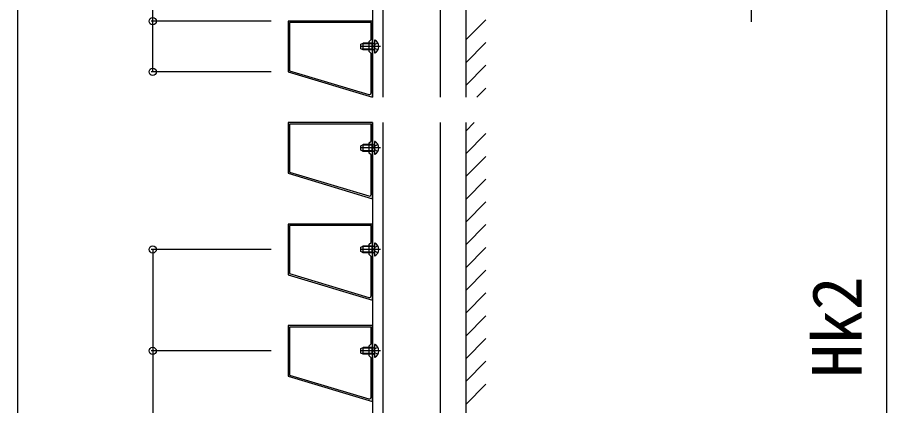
# Model space of a CAD drawing. Units: millimetres, scale not verified. Extents: x -1750 to 1750, y -2608 to 2592.
# Drawn here: x -1420 to -906, y -619 to -389 of the extents above; entities that cross this region are included whole.
import ezdxf
from ezdxf.enums import TextEntityAlignment as Align

# ---------------------------------------------------------------- set-up
doc = ezdxf.new("R2010")
doc.units = ezdxf.units.MM
doc.header["$LTSCALE"] = 14
for name, color, linetype in [('0-3_YKK_11', 7, 'Continuous'), ('0-4_YKK_12', 2, 'Continuous'), ('0-5_YKK_13', 4, 'Continuous'), ('0-6_YKK_D', 6, 'Continuous'), ('0-8_YSS_K', 3, 'Continuous')]:
    doc.layers.add(name, color=color, linetype=linetype)
doc.styles.add('ＭＳ ゴシック', font='')
doc.styles.get('ＭＳ ゴシック').set_extended_font_data('MS Gothic')

msp = doc.modelspace()

# ---------------------------------------------------------------- linework, layer by layer
at = {"layer": '0-3_YKK_11'}
for p, q in [((-1259.1, -420.67), (-1212.19, -434.74)), ((-1259.1, -480.67), (-1212.19, -494.74)), ((-1259.1, -540.67), (-1212.19, -554.74)), ((-1259.1, -600.67), (-1212.19, -614.74))]:
    msp.add_line(p, q, dxfattribs=at)
for points in [[(-1260, -421.34), (-1210, -436.34), (-1210, -391.34), (-1260, -391.34)], [(-1260, -481.34), (-1210, -496.34), (-1210, -451.34), (-1260, -451.34)], [(-1260, -541.34), (-1210, -556.34), (-1210, -511.34), (-1260, -511.34)], [(-1260, -601.34), (-1210, -616.34), (-1210, -571.34), (-1260, -571.34)]]:
    msp.add_lwpolyline(points, close=True, dxfattribs=at)
for points in [[(-1210.9, -433.78), (-1210.9, -410.44), (-1212, -409.34), (-1212, -403.34), (-1210.9, -402.24), (-1210.9, -392.24), (-1259.1, -392.24), (-1259.1, -420.67)], [(-1210.9, -493.78), (-1210.9, -470.44), (-1212, -469.34), (-1212, -463.34), (-1210.9, -462.24), (-1210.9, -452.24), (-1259.1, -452.24), (-1259.1, -480.67)], [(-1210.9, -553.78), (-1210.9, -530.44), (-1212, -529.34), (-1212, -523.34), (-1210.9, -522.24), (-1210.9, -512.24), (-1259.1, -512.24), (-1259.1, -540.67)], [(-1210.9, -613.78), (-1210.9, -590.44), (-1212, -589.34), (-1212, -583.34), (-1210.9, -582.24), (-1210.9, -572.24), (-1259.1, -572.24), (-1259.1, -600.67)]]:
    msp.add_lwpolyline(points, dxfattribs=at)
for centre in [(-1211.9, -433.78), (-1211.9, -493.78), (-1211.9, -553.78), (-1211.9, -613.78)]:
    msp.add_arc(centre, 1, 253.3007, 360, dxfattribs=at)
at = {"layer": '0-4_YKK_12'}
for p, q in [((-1210, -211.34), (-1210, -436.34)), ((-1204, -211.34), (-1204, -436.34)), ((-1170, -211.34), (-1170, -436.34)), ((-1210, -451.34), (-1210, -1156.34)), ((-1204, -451.34), (-1204, -1156.34)), ((-1170, -451.34), (-1170, -1156.34))]:
    msp.add_line(p, q, dxfattribs=at)
at = {"layer": '0-5_YKK_13'}
for p, q in [((-1216.9, -405.04), (-1215.5, -404.34)), ((-1216.9, -407.64), (-1216.9, -405.04)), ((-1210.3, -404.72), (-1216.26, -404.72)), ((-1210.3, -404.34), (-1215.5, -404.34)), ((-1215.5, -408.34), (-1215.5, -404.34)), ((-1210.3, -408.34), (-1210.3, -404.34)), ((-1210.3, -404.34), (-1209.49, -404.48)), ((-1210.3, -404.72), (-1209.28, -404.47)), ((-1209.36, -406.34), (-1208.75, -405.19)), ((-1208.9, -402.74), (-1208.9, -409.93)), ((-1206.93, -404.29), (-1208.75, -405.19)), ((-1205.4, -406.34), (-1217.39, -406.34)), ((-1215.5, -408.34), (-1216.9, -407.64)), ((-1210.3, -407.96), (-1216.26, -407.96)), ((-1210.3, -408.34), (-1215.5, -408.34)), ((-1210.3, -407.96), (-1209.28, -408.2)), ((-1210.3, -408.34), (-1209.49, -408.19)), ((-1209.36, -406.34), (-1208.75, -407.48)), ((-1206.93, -408.39), (-1208.75, -407.48)), ((-1205.4, -466.34), (-1217.39, -466.34)), ((-1216.9, -465.04), (-1215.5, -464.34)), ((-1216.9, -467.64), (-1216.9, -465.04)), ((-1210.3, -464.72), (-1216.26, -464.72)), ((-1210.3, -464.34), (-1215.5, -464.34)), ((-1215.5, -468.34), (-1215.5, -464.34)), ((-1210.3, -468.34), (-1210.3, -464.34)), ((-1210.3, -464.34), (-1209.49, -464.48)), ((-1210.3, -464.72), (-1209.28, -464.47)), ((-1209.36, -466.34), (-1208.75, -465.19)), ((-1209.36, -466.34), (-1208.75, -467.48)), ((-1208.9, -462.74), (-1208.9, -469.93)), ((-1206.93, -464.29), (-1208.75, -465.19)), ((-1206.93, -468.39), (-1208.75, -467.48)), ((-1215.5, -468.34), (-1216.9, -467.64)), ((-1210.3, -467.96), (-1216.26, -467.96)), ((-1210.3, -468.34), (-1215.5, -468.34)), ((-1210.3, -467.96), (-1209.28, -468.2)), ((-1210.3, -468.34), (-1209.49, -468.19)), ((-1208.9, -522.74), (-1208.9, -529.93)), ((-1205.4, -526.34), (-1217.39, -526.34)), ((-1216.9, -525.04), (-1215.5, -524.34)), ((-1216.9, -527.64), (-1216.9, -525.04)), ((-1215.5, -528.34), (-1216.9, -527.64)), ((-1210.3, -524.72), (-1216.26, -524.72)), ((-1210.3, -527.96), (-1216.26, -527.96)), ((-1210.3, -524.34), (-1215.5, -524.34)), ((-1215.5, -528.34), (-1215.5, -524.34)), ((-1210.3, -528.34), (-1215.5, -528.34)), ((-1210.3, -528.34), (-1210.3, -524.34)), ((-1210.3, -524.34), (-1209.49, -524.48)), ((-1210.3, -524.72), (-1209.28, -524.47)), ((-1210.3, -527.96), (-1209.28, -528.2)), ((-1210.3, -528.34), (-1209.49, -528.19)), ((-1209.36, -526.34), (-1208.75, -525.19)), ((-1209.36, -526.34), (-1208.75, -527.48)), ((-1206.93, -524.29), (-1208.75, -525.19)), ((-1206.93, -528.39), (-1208.75, -527.48)), ((-1216.9, -585.04), (-1215.5, -584.34)), ((-1216.9, -587.64), (-1216.9, -585.04)), ((-1210.3, -584.72), (-1216.26, -584.72)), ((-1210.3, -584.34), (-1215.5, -584.34)), ((-1215.5, -588.34), (-1215.5, -584.34)), ((-1210.3, -588.34), (-1210.3, -584.34)), ((-1210.3, -584.34), (-1209.49, -584.48)), ((-1210.3, -584.72), (-1209.28, -584.47)), ((-1209.36, -586.34), (-1208.75, -585.19)), ((-1208.9, -582.74), (-1208.9, -589.93)), ((-1206.93, -584.29), (-1208.75, -585.19)), ((-1205.4, -586.34), (-1217.39, -586.34)), ((-1215.5, -588.34), (-1216.9, -587.64)), ((-1210.3, -587.96), (-1216.26, -587.96)), ((-1210.3, -588.34), (-1215.5, -588.34)), ((-1210.3, -587.96), (-1209.28, -588.2)), ((-1210.3, -588.34), (-1209.49, -588.19)), ((-1209.36, -586.34), (-1208.75, -587.48)), ((-1206.93, -588.39), (-1208.75, -587.48))]:
    msp.add_line(p, q, dxfattribs=at)
for centre, radius, start, end in [((-1209.4, -403.99), 0.5, 259.909, 0), ((-1208.75, -402.74), 0.154, 62.719, 180), ((-1210.6, -406.34), 4.2, 297.281, 62.719), ((-1209.4, -408.68), 0.5, 0, 100.091), ((-1208.75, -409.93), 0.154, 180, 297.281), ((-1209.4, -463.99), 0.5, 259.909, 0), ((-1208.75, -462.74), 0.154, 62.719, 180), ((-1210.6, -466.34), 4.2, 297.281, 62.719), ((-1209.4, -468.68), 0.5, 0, 100.091), ((-1208.75, -469.93), 0.154, 180, 297.281), ((-1209.4, -523.99), 0.5, 259.909, 0), ((-1208.75, -522.74), 0.154, 62.719, 180), ((-1210.6, -526.34), 4.2, 297.281, 62.719), ((-1209.4, -528.68), 0.5, 0, 100.091), ((-1208.75, -529.93), 0.154, 180, 297.281), ((-1209.4, -583.99), 0.5, 259.909, 0), ((-1208.75, -582.74), 0.154, 62.719, 180), ((-1210.6, -586.34), 4.2, 297.281, 62.719), ((-1209.4, -588.68), 0.5, 0, 100.091), ((-1208.75, -589.93), 0.154, 180, 297.281)]:
    msp.add_arc(centre, radius, start, end, dxfattribs=at)
at = {"layer": '0-6_YKK_D'}
for p, q in [((-1420, -246.34), (-1420, -1401.34)), ((-906.16, -286.34), (-906.16, -823.84)), ((-1270, -391.34), (-1341, -391.34)), ((-1270, -421.34), (-1341, -421.34)), ((-1270, -526.37), (-1341, -526.37)), ((-1270, -586.37), (-1341, -586.37))]:
    msp.add_line(p, q, dxfattribs=at)
for points in [[(-986.16, -252.84), (-986.16, -319.84), (-986.16, -391.7)], [(-1340, -421.34), (-1340, -391.34), (-1340, -317.65)], [(-1340, -526.37), (-1340, -586.37), (-1340, -753.47)]]:
    msp.add_lwpolyline(points, dxfattribs=at)
for centre in [(-1340, -391.34), (-1340, -421.34), (-1340, -526.37), (-1340, -586.37)]:
    msp.add_circle(centre, 2.12, dxfattribs=at)
at = {"layer": '0-8_YSS_K'}
for p, q in [((-1155, -181.34), (-1155, -436.34)), ((-1155, -402.48), (-1143, -390.48)), ((-1155, -415.95), (-1143, -403.95)), ((-1155, -429.42), (-1143, -417.42)), ((-1148.45, -436.34), (-1143, -430.89)), ((-1155, -451.34), (-1155, -1156.34)), ((-1155, -456.36), (-1149.98, -451.34)), ((-1155, -469.83), (-1143, -457.83)), ((-1155, -483.3), (-1143, -471.3)), ((-1155, -496.77), (-1143, -484.77)), ((-1155, -510.24), (-1143, -498.24)), ((-1155, -523.71), (-1143, -511.71)), ((-1155, -537.18), (-1143, -525.18)), ((-1155, -550.65), (-1143, -538.65)), ((-1155, -564.12), (-1143, -552.12)), ((-1155, -577.59), (-1143, -565.59)), ((-1155, -591.06), (-1143, -579.06)), ((-1155, -604.53), (-1143, -592.53)), ((-1155, -618), (-1143, -606))]:
    msp.add_line(p, q, dxfattribs=at)

# ---------------------------------------------------------------- texts
at = {"layer": '0-6_YKK_D', "style": 'ＭＳ ゴシック'}
msp.add_text('Hk2', height=29.33, rotation=90, dxfattribs=at).set_placement((-912.16, -602.25), align=Align.BOTTOM_LEFT)

doc.saveas('drawing.dxf')
